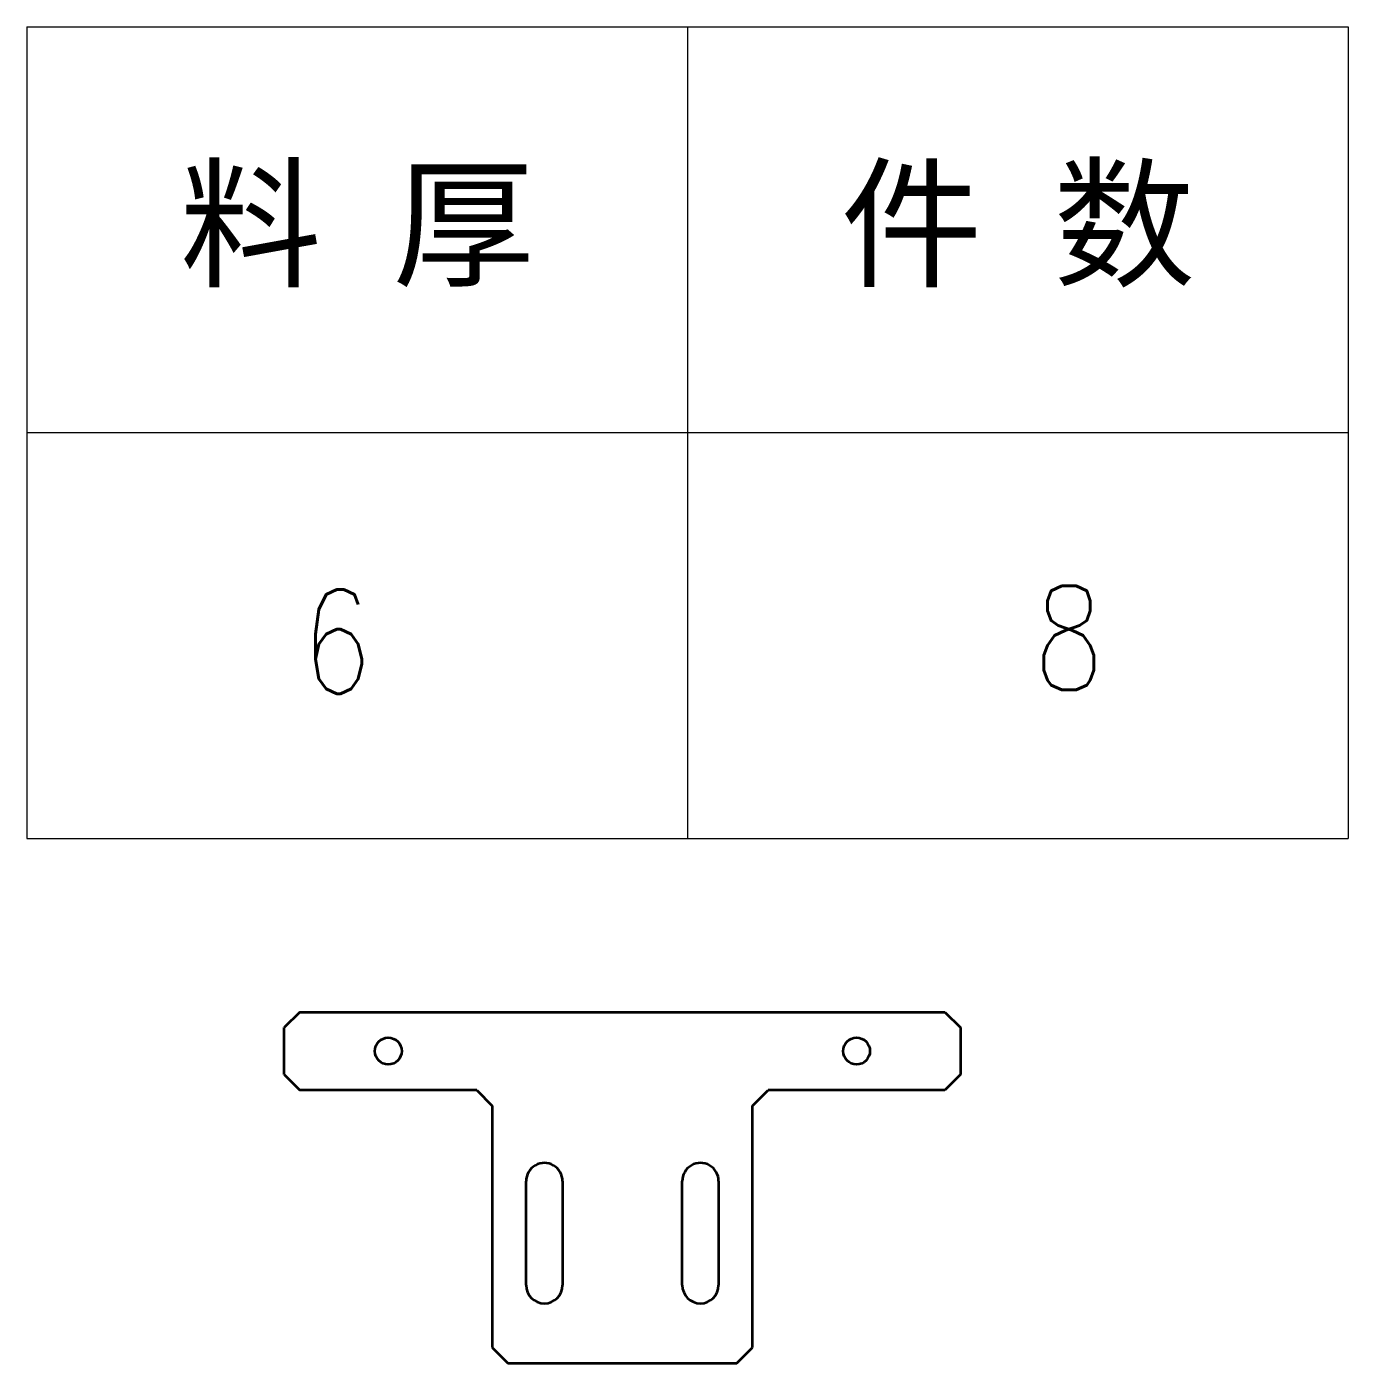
# Model space of a CAD drawing. Header units: millimetres. Extents: x 1333 to 190452, y -42879 to -5704.
# Drawn here: x 173177.4 to 173431.4, y -22506.4 to -22249.5 of the extents above; entities that cross this region are included whole.
import ezdxf
from ezdxf.enums import TextEntityAlignment as Align

# ---------------------------------------------------------------- set-up
doc = ezdxf.new("R2010")
doc.units = ezdxf.units.MM
doc.header["$LTSCALE"] = 0.5
doc.layers.add('标注线', color=3, linetype='Continuous', lineweight=18)
doc.styles.add('DIM', font='romans.shx', dxfattribs={"width": 0.8, "bigfont": 'bigfont.shx'})
doc.styles.get("Standard").update_dxf_attribs({"font": 'simplex.shx'})

# ---------------------------------------------------------------- blocks, each defined once
blk = doc.blocks.new('*T483')
at = {"color": 0, "linetype": 'ByBlock', "lineweight": -2, "transparency": 16777216}
for p, q in [((0, 0), (127, 0)), ((0, 0), (0, -78)), ((63.5, 0), (63.5, -78)), ((127, 0), (127, -78)), ((0, -39), (127, -39)), ((0, -78), (127, -78))]:
    blk.add_line(p, q, dxfattribs=at)
at = {"color": 0, "transparency": 16777216, "char_height": 10, "width": 60.5, "attachment_point": 5}
for s, insert in [('{\\fSimSun|b0|i0|c134|p2;料 厚}', (31.75, -19.5)), ('{\\fSimSun|b0|i0|c134|p2;件 数}', (95.25, -19.5))]:
    blk.add_mtext(s, dxfattribs=dict(at, insert=insert))
blk = doc.blocks.new('拆图参数')
blk.add_blockref('*T483', (-63.5, 78))
at = {"style": 'DIM', "width": 0.8}
blk.add_attdef('6', text='', height=10, dxfattribs=at).set_placement((-37.13, 18.91), align=Align.MIDDLE_LEFT)
blk.add_attdef('1', text='', height=10, dxfattribs=at).set_placement((36.65, 19.27), align=Align.MIDDLE_CENTER)

msp = doc.modelspace()

# ---------------------------------------------------------------- linework, layer by layer
at = {"color": 7, "lineweight": 35, "ltscale": 0.106066}
for p, q in [((173229.901, -22438.857), (173226.901, -22441.857)), ((173353.901, -22438.857), (173356.901, -22441.857)), ((173226.901, -22450.857), (173229.901, -22453.857)), ((173356.901, -22450.857), (173353.901, -22453.857)), ((173263.901, -22453.857), (173266.901, -22456.857)), ((173316.901, -22456.857), (173319.901, -22453.857)), ((173266.901, -22503.357), (173269.901, -22506.357)), ((173313.901, -22506.357), (173316.901, -22503.357))]:
    msp.add_line(p, q, dxfattribs=at)
at = {"color": 7, "lineweight": 35}
for p, q in [((173229.901, -22438.857), (173353.901, -22438.857)), ((173263.901, -22453.857), (173229.901, -22453.857)), ((173353.901, -22453.857), (173319.901, -22453.857)), ((173266.901, -22456.857), (173266.901, -22503.357)), ((173316.901, -22503.357), (173316.901, -22456.857)), ((173273.401, -22491.357), (173273.401, -22471.357)), ((173280.401, -22471.357), (173280.401, -22491.357)), ((173303.401, -22491.357), (173303.401, -22471.357)), ((173310.401, -22471.357), (173310.401, -22491.357)), ((173269.901, -22506.357), (173313.901, -22506.357))]:
    msp.add_line(p, q, dxfattribs=at)
at = {"color": 7, "lineweight": 35, "ltscale": 0.225}
for p, q in [((173226.901, -22450.857), (173226.901, -22441.857)), ((173356.901, -22441.857), (173356.901, -22450.857))]:
    msp.add_line(p, q, dxfattribs=at)
at = {"color": 7, "lineweight": 35}
for centre in [(173246.901, -22446.357), (173336.901, -22446.357)]:
    msp.add_circle(centre, 2.576, dxfattribs=at)
for centre, start, end in [((173276.901, -22471.357), 0, 180.00001), ((173306.901, -22471.357), 0, 180.00001), ((173276.901, -22491.357), 180.00001, 0), ((173306.901, -22491.357), 180.00001, 0)]:
    msp.add_arc(centre, 3.5, start, end, dxfattribs=at)

# ---------------------------------------------------------------- block references
at = {"layer": '标注线', "xscale": 2, "yscale": 2, "zscale": 2}
msp.add_blockref('拆图参数', (173304.412, -22405.502), dxfattribs=at).add_auto_attribs({'1': '8', '6': '6'})

doc.saveas('drawing.dxf')
